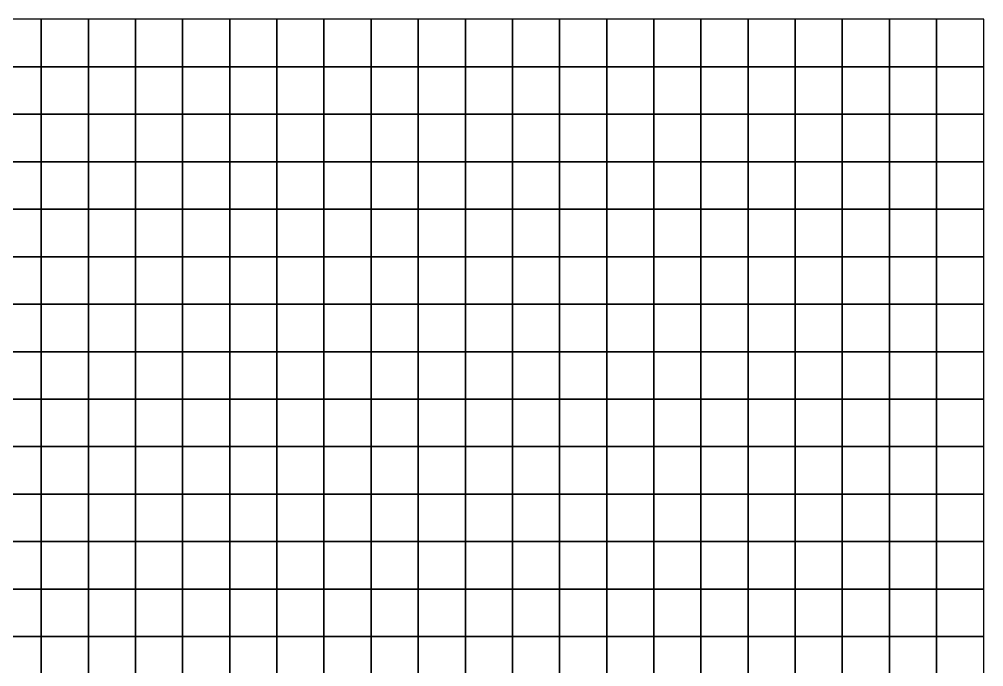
# Model space of a CAD drawing. Header units: metres. Extents: x -5 to 122, y -9 to 115.
# Drawn here: x 81.3 to 122.35, y 87.65 to 115.2 of the extents above; entities that cross this region are included whole.
import ezdxf

# ---------------------------------------------------------------- set-up
doc = ezdxf.new("R2010")
doc.units = ezdxf.units.M
doc.layers.add('terrain', color=7, linetype='Continuous')

msp = doc.modelspace()

# ---------------------------------------------------------------- linework, layer by layer
at = {"layer": 'terrain'}
for points in [[(82.235, 113.18, 1.23), (82.235, 115.2, 1.188), (80.229, 115.2, 1.268), (80.229, 113.18, 1.28)], [(84.241, 113.18, 1.268), (84.241, 115.2, 1.13), (82.235, 115.2, 1.188), (82.235, 113.18, 1.23)], [(86.247, 113.18, 1.005), (86.247, 115.2, 1.165), (84.241, 115.2, 1.13), (84.241, 113.18, 1.268)], [(88.252, 113.18, 0.848), (88.252, 115.2, 1.188), (86.247, 115.2, 1.165), (86.247, 113.18, 1.005)], [(90.258, 113.18, 0.75), (90.258, 115.2, 0.855), (88.252, 115.2, 1.188), (88.252, 113.18, 0.848)], [(92.264, 113.18, 0.715), (92.264, 115.2, 0.705), (90.258, 115.2, 0.855), (90.258, 113.18, 0.75)], [(94.269, 113.18, 0.653), (94.269, 115.2, 0.647), (92.264, 115.2, 0.705), (92.264, 113.18, 0.715)], [(96.275, 113.18, 0.58), (96.275, 115.2, 0.548), (94.269, 115.2, 0.647), (94.269, 113.18, 0.653)], [(98.281, 113.18, 0.548), (98.281, 115.2, 0.5), (96.275, 115.2, 0.548), (96.275, 113.18, 0.58)], [(100.287, 113.18, 0.507), (100.287, 115.2, 0.457), (98.281, 115.2, 0.5), (98.281, 113.18, 0.548)], [(102.292, 113.18, 0.482), (102.292, 115.2, 0.378), (100.287, 115.2, 0.457), (100.287, 113.18, 0.507)], [(104.298, 113.18, 0.43), (104.298, 115.2, 0.33), (102.292, 115.2, 0.378), (102.292, 113.18, 0.482)], [(106.304, 113.18, 0.41), (106.304, 115.2, 0.355), (104.298, 115.2, 0.33), (104.298, 113.18, 0.43)], [(108.31, 113.18, 0.355), (108.31, 115.2, 0.327), (106.304, 115.2, 0.355), (106.304, 113.18, 0.41)], [(110.315, 113.18, 0.285), (110.315, 115.2, 0.238), (108.31, 115.2, 0.327), (108.31, 113.18, 0.355)], [(112.321, 113.18, 0.198), (112.321, 115.2, 0.153), (110.315, 115.2, 0.238), (110.315, 113.18, 0.285)], [(114.327, 113.18, 0.16), (114.327, 115.2, 0.103), (112.321, 115.2, 0.153), (112.321, 113.18, 0.198)], [(116.332, 113.18, 0.123), (116.332, 115.2, 0.077), (114.327, 115.2, 0.103), (114.327, 113.18, 0.16)], [(118.338, 113.18, 0.1), (118.338, 115.2, 0.06), (116.332, 115.2, 0.077), (116.332, 113.18, 0.123)], [(120.344, 113.18, 0.088), (120.344, 115.2, 0.037), (118.338, 115.2, 0.06), (118.338, 113.18, 0.1)], [(122.35, 113.18, 0.062), (122.35, 115.2), (120.344, 115.2, 0.037), (120.344, 113.18, 0.088)], [(82.235, 111.159, 1.32), (82.235, 113.18, 1.23), (80.229, 113.18, 1.28), (80.229, 111.159, 1.327)], [(84.241, 111.159, 1.09), (84.241, 113.18, 1.268), (82.235, 113.18, 1.23), (82.235, 111.159, 1.32)], [(86.247, 111.159, 0.955), (86.247, 113.18, 1.005), (84.241, 113.18, 1.268), (84.241, 111.159, 1.09)], [(88.252, 111.159, 0.853), (88.252, 113.18, 0.848), (86.247, 113.18, 1.005), (86.247, 111.159, 0.955)], [(90.258, 111.159, 0.835), (90.258, 113.18, 0.75), (88.252, 113.18, 0.848), (88.252, 111.159, 0.853)], [(92.264, 111.159, 0.762), (92.264, 113.18, 0.715), (90.258, 113.18, 0.75), (90.258, 111.159, 0.835)], [(94.269, 111.159, 0.735), (94.269, 113.18, 0.653), (92.264, 113.18, 0.715), (92.264, 111.159, 0.762)], [(96.275, 111.159, 0.69), (96.275, 113.18, 0.58), (94.269, 113.18, 0.653), (94.269, 111.159, 0.735)], [(98.281, 111.159, 0.64), (98.281, 113.18, 0.548), (96.275, 113.18, 0.58), (96.275, 111.159, 0.69)], [(100.287, 111.159, 0.605), (100.287, 113.18, 0.507), (98.281, 113.18, 0.548), (98.281, 111.159, 0.64)], [(102.292, 111.159, 0.558), (102.292, 113.18, 0.482), (100.287, 113.18, 0.507), (100.287, 111.159, 0.605)], [(104.298, 111.159, 0.545), (104.298, 113.18, 0.43), (102.292, 113.18, 0.482), (102.292, 111.159, 0.558)], [(106.304, 111.159, 0.47), (106.304, 113.18, 0.41), (104.298, 113.18, 0.43), (104.298, 111.159, 0.545)], [(108.31, 111.159, 0.38), (108.31, 113.18, 0.355), (106.304, 113.18, 0.41), (106.304, 111.159, 0.47)], [(110.315, 111.159, 0.32), (110.315, 113.18, 0.285), (108.31, 113.18, 0.355), (108.31, 111.159, 0.38)], [(112.321, 111.159, 0.287), (112.321, 113.18, 0.198), (110.315, 113.18, 0.285), (110.315, 111.159, 0.32)], [(114.327, 111.159, 0.207), (114.327, 113.18, 0.16), (112.321, 113.18, 0.198), (112.321, 111.159, 0.287)], [(116.332, 111.159, 0.185), (116.332, 113.18, 0.123), (114.327, 113.18, 0.16), (114.327, 111.159, 0.207)], [(118.338, 111.159, 0.143), (118.338, 113.18, 0.1), (116.332, 113.18, 0.123), (116.332, 111.159, 0.185)], [(120.344, 111.159, 0.118), (120.344, 113.18, 0.088), (118.338, 113.18, 0.1), (118.338, 111.159, 0.143)], [(122.35, 111.159, 0.08), (122.35, 113.18, 0.062), (120.344, 113.18, 0.088), (120.344, 111.159, 0.118)], [(82.235, 109.138, 1.15), (82.235, 111.159, 1.32), (80.229, 111.159, 1.327), (80.229, 109.138, 1.423)], [(84.241, 109.138, 1.103), (84.241, 111.159, 1.09), (82.235, 111.159, 1.32), (82.235, 109.138, 1.15)], [(86.247, 109.138, 1.018), (86.247, 111.159, 0.955), (84.241, 111.159, 1.09), (84.241, 109.138, 1.103)], [(88.252, 109.138, 0.938), (88.252, 111.159, 0.853), (86.247, 111.159, 0.955), (86.247, 109.138, 1.018)], [(90.258, 109.138, 0.895), (90.258, 111.159, 0.835), (88.252, 111.159, 0.853), (88.252, 109.138, 0.938)], [(92.264, 109.138, 0.86), (92.264, 111.159, 0.762), (90.258, 111.159, 0.835), (90.258, 109.138, 0.895)], [(94.269, 109.138, 0.808), (94.269, 111.159, 0.735), (92.264, 111.159, 0.762), (92.264, 109.138, 0.86)], [(96.275, 109.138, 0.76), (96.275, 111.159, 0.69), (94.269, 111.159, 0.735), (94.269, 109.138, 0.808)], [(98.281, 109.138, 0.74), (98.281, 111.159, 0.64), (96.275, 111.159, 0.69), (96.275, 109.138, 0.76)], [(100.287, 109.138, 0.702), (100.287, 111.159, 0.605), (98.281, 111.159, 0.64), (98.281, 109.138, 0.74)], [(102.292, 109.138, 0.64), (102.292, 111.159, 0.558), (100.287, 111.159, 0.605), (100.287, 109.138, 0.702)], [(104.298, 109.138, 0.583), (104.298, 111.159, 0.545), (102.292, 111.159, 0.558), (102.292, 109.138, 0.64)], [(106.304, 109.138, 0.488), (106.304, 111.159, 0.47), (104.298, 111.159, 0.545), (104.298, 109.138, 0.583)], [(108.31, 109.138, 0.408), (108.31, 111.159, 0.38), (106.304, 111.159, 0.47), (106.304, 109.138, 0.488)], [(110.315, 109.138, 0.338), (110.315, 111.159, 0.32), (108.31, 111.159, 0.38), (108.31, 109.138, 0.408)], [(112.321, 109.138, 0.335), (112.321, 111.159, 0.287), (110.315, 111.159, 0.32), (110.315, 109.138, 0.338)], [(114.327, 109.138, 0.257), (114.327, 111.159, 0.207), (112.321, 111.159, 0.287), (112.321, 109.138, 0.335)], [(116.332, 109.138, 0.217), (116.332, 111.159, 0.185), (114.327, 111.159, 0.207), (114.327, 109.138, 0.257)], [(118.338, 109.138, 0.162), (118.338, 111.159, 0.143), (116.332, 111.159, 0.185), (116.332, 109.138, 0.217)], [(120.344, 109.138, 0.15), (120.344, 111.159, 0.118), (118.338, 111.159, 0.143), (118.338, 109.138, 0.162)], [(122.35, 109.138, 0.1), (122.35, 111.159, 0.08), (120.344, 111.159, 0.118), (120.344, 109.138, 0.15)], [(82.235, 107.118, 1.23), (82.235, 109.138, 1.15), (80.229, 109.138, 1.423), (80.229, 107.118, 1.293)], [(84.241, 107.118, 1.17), (84.241, 109.138, 1.103), (82.235, 109.138, 1.15), (82.235, 107.118, 1.23)], [(86.247, 107.118, 1.085), (86.247, 109.138, 1.018), (84.241, 109.138, 1.103), (84.241, 107.118, 1.17)], [(88.252, 107.118, 0.997), (88.252, 109.138, 0.938), (86.247, 109.138, 1.018), (86.247, 107.118, 1.085)], [(90.258, 107.118, 0.95), (90.258, 109.138, 0.895), (88.252, 109.138, 0.938), (88.252, 107.118, 0.997)], [(92.264, 107.118, 0.905), (92.264, 109.138, 0.86), (90.258, 109.138, 0.895), (90.258, 107.118, 0.95)], [(94.269, 107.118, 0.84), (94.269, 109.138, 0.808), (92.264, 109.138, 0.86), (92.264, 107.118, 0.905)], [(96.275, 107.118, 0.838), (96.275, 109.138, 0.76), (94.269, 109.138, 0.808), (94.269, 107.118, 0.84)], [(98.281, 107.118, 0.808), (98.281, 109.138, 0.74), (96.275, 109.138, 0.76), (96.275, 107.118, 0.838)], [(100.287, 107.118, 0.738), (100.287, 109.138, 0.702), (98.281, 109.138, 0.74), (98.281, 107.118, 0.808)], [(102.292, 107.118, 0.683), (102.292, 109.138, 0.64), (100.287, 109.138, 0.702), (100.287, 107.118, 0.738)], [(104.298, 107.118, 0.61), (104.298, 109.138, 0.583), (102.292, 109.138, 0.64), (102.292, 107.118, 0.683)], [(106.304, 107.118, 0.533), (106.304, 109.138, 0.488), (104.298, 109.138, 0.583), (104.298, 107.118, 0.61)], [(108.31, 107.118, 0.467), (108.31, 109.138, 0.408), (106.304, 109.138, 0.488), (106.304, 107.118, 0.533)], [(110.315, 107.118, 0.405), (110.315, 109.138, 0.338), (108.31, 109.138, 0.408), (108.31, 107.118, 0.467)], [(112.321, 107.118, 0.395), (112.321, 109.138, 0.335), (110.315, 109.138, 0.338), (110.315, 107.118, 0.405)], [(114.327, 107.118, 0.315), (114.327, 109.138, 0.257), (112.321, 109.138, 0.335), (112.321, 107.118, 0.395)], [(116.332, 107.118, 0.257), (116.332, 109.138, 0.217), (114.327, 109.138, 0.257), (114.327, 107.118, 0.315)], [(118.338, 107.118, 0.198), (118.338, 109.138, 0.162), (116.332, 109.138, 0.217), (116.332, 107.118, 0.257)], [(120.344, 107.118, 0.158), (120.344, 109.138, 0.15), (118.338, 109.138, 0.162), (118.338, 107.118, 0.198)], [(122.35, 107.118, 0.11), (122.35, 109.138, 0.1), (120.344, 109.138, 0.15), (120.344, 107.118, 0.158)], [(82.235, 105.097, 1.275), (82.235, 107.118, 1.23), (80.229, 107.118, 1.293), (80.229, 105.097, 1.32)], [(84.241, 105.097, 1.177), (84.241, 107.118, 1.17), (82.235, 107.118, 1.23), (82.235, 105.097, 1.275)], [(86.247, 105.097, 1.09), (86.247, 107.118, 1.085), (84.241, 107.118, 1.17), (84.241, 105.097, 1.177)], [(88.252, 105.097, 1.073), (88.252, 107.118, 0.997), (86.247, 107.118, 1.085), (86.247, 105.097, 1.09)], [(90.258, 105.097, 0.983), (90.258, 107.118, 0.95), (88.252, 107.118, 0.997), (88.252, 105.097, 1.073)], [(92.264, 105.097, 0.927), (92.264, 107.118, 0.905), (90.258, 107.118, 0.95), (90.258, 105.097, 0.983)], [(94.269, 105.097, 0.865), (94.269, 107.118, 0.84), (92.264, 107.118, 0.905), (92.264, 105.097, 0.927)], [(96.275, 105.097, 0.838), (96.275, 107.118, 0.838), (94.269, 107.118, 0.84), (94.269, 105.097, 0.865)], [(98.281, 105.097, 0.78), (98.281, 107.118, 0.808), (96.275, 107.118, 0.838), (96.275, 105.097, 0.838)], [(100.287, 105.097, 0.728), (100.287, 107.118, 0.738), (98.281, 107.118, 0.808), (98.281, 105.097, 0.78)], [(102.292, 105.097, 0.685), (102.292, 107.118, 0.683), (100.287, 107.118, 0.738), (100.287, 105.097, 0.728)], [(104.298, 105.097, 0.623), (104.298, 107.118, 0.61), (102.292, 107.118, 0.683), (102.292, 105.097, 0.685)], [(106.304, 105.097, 0.568), (106.304, 107.118, 0.533), (104.298, 107.118, 0.61), (104.298, 105.097, 0.623)], [(108.31, 105.097, 0.515), (108.31, 107.118, 0.467), (106.304, 107.118, 0.533), (106.304, 105.097, 0.568)], [(110.315, 105.097, 0.59), (110.315, 107.118, 0.405), (108.31, 107.118, 0.467), (108.31, 105.097, 0.515)], [(112.321, 105.097, 0.605), (112.321, 107.118, 0.395), (110.315, 107.118, 0.405), (110.315, 105.097, 0.59)], [(114.327, 105.097, 0.388), (114.327, 107.118, 0.315), (112.321, 107.118, 0.395), (112.321, 105.097, 0.605)], [(116.332, 105.097, 0.302), (116.332, 107.118, 0.257), (114.327, 107.118, 0.315), (114.327, 105.097, 0.388)], [(118.338, 105.097, 0.232), (118.338, 107.118, 0.198), (116.332, 107.118, 0.257), (116.332, 105.097, 0.302)], [(120.344, 105.097, 0.173), (120.344, 107.118, 0.158), (118.338, 107.118, 0.198), (118.338, 105.097, 0.232)], [(122.35, 105.097, 0.13), (122.35, 107.118, 0.11), (120.344, 107.118, 0.158), (120.344, 105.097, 0.173)], [(82.235, 103.076, 1.215), (82.235, 105.097, 1.275), (80.229, 105.097, 1.32), (80.229, 103.076, 1.222)], [(84.241, 103.076, 1.183), (84.241, 105.097, 1.177), (82.235, 105.097, 1.275), (82.235, 103.076, 1.215)], [(86.247, 103.076, 1.122), (86.247, 105.097, 1.09), (84.241, 105.097, 1.177), (84.241, 103.076, 1.183)], [(88.252, 103.076, 1.055), (88.252, 105.097, 1.073), (86.247, 105.097, 1.09), (86.247, 103.076, 1.122)], [(90.258, 103.076, 1.01), (90.258, 105.097, 0.983), (88.252, 105.097, 1.073), (88.252, 103.076, 1.055)], [(92.264, 103.076, 0.952), (92.264, 105.097, 0.927), (90.258, 105.097, 0.983), (90.258, 103.076, 1.01)], [(94.269, 103.076, 0.893), (94.269, 105.097, 0.865), (92.264, 105.097, 0.927), (92.264, 103.076, 0.952)], [(96.275, 103.076, 0.838), (96.275, 105.097, 0.838), (94.269, 105.097, 0.865), (94.269, 103.076, 0.893)], [(98.281, 103.076, 0.8), (98.281, 105.097, 0.78), (96.275, 105.097, 0.838), (96.275, 103.076, 0.838)], [(100.287, 103.076, 0.732), (100.287, 105.097, 0.728), (98.281, 105.097, 0.78), (98.281, 103.076, 0.8)], [(102.292, 103.076, 0.707), (102.292, 105.097, 0.685), (100.287, 105.097, 0.728), (100.287, 103.076, 0.732)], [(104.298, 103.076, 0.723), (104.298, 105.097, 0.623), (102.292, 105.097, 0.685), (102.292, 103.076, 0.707)], [(106.304, 103.076, 0.728), (106.304, 105.097, 0.568), (104.298, 105.097, 0.623), (104.298, 103.076, 0.723)], [(108.31, 103.076, 0.658), (108.31, 105.097, 0.515), (106.304, 105.097, 0.568), (106.304, 103.076, 0.728)], [(110.315, 103.076, 0.59), (110.315, 105.097, 0.59), (108.31, 105.097, 0.515), (108.31, 103.076, 0.658)], [(112.321, 103.076, 0.603), (112.321, 105.097, 0.605), (110.315, 105.097, 0.59), (110.315, 103.076, 0.59)], [(114.327, 103.076, 0.495), (114.327, 105.097, 0.388), (112.321, 105.097, 0.605), (112.321, 103.076, 0.603)], [(116.332, 103.076, 0.355), (116.332, 105.097, 0.302), (114.327, 105.097, 0.388), (114.327, 103.076, 0.495)], [(118.338, 103.076, 0.29), (118.338, 105.097, 0.232), (116.332, 105.097, 0.302), (116.332, 103.076, 0.355)], [(120.344, 103.076, 0.213), (120.344, 105.097, 0.173), (118.338, 105.097, 0.232), (118.338, 103.076, 0.29)], [(122.35, 103.076, 0.15), (122.35, 105.097, 0.13), (120.344, 105.097, 0.173), (120.344, 103.076, 0.213)], [(82.235, 101.055, 1.225), (82.235, 103.076, 1.215), (80.229, 103.076, 1.222), (80.229, 101.055, 1.65)], [(84.241, 101.055, 1.217), (84.241, 103.076, 1.183), (82.235, 103.076, 1.215), (82.235, 101.055, 1.225)], [(86.247, 101.055, 1.177), (86.247, 103.076, 1.122), (84.241, 103.076, 1.183), (84.241, 101.055, 1.217)], [(88.252, 101.055, 1.1), (88.252, 103.076, 1.055), (86.247, 103.076, 1.122), (86.247, 101.055, 1.177)], [(90.258, 101.055, 1.048), (90.258, 103.076, 1.01), (88.252, 103.076, 1.055), (88.252, 101.055, 1.1)], [(92.264, 101.055, 0.978), (92.264, 103.076, 0.952), (90.258, 103.076, 1.01), (90.258, 101.055, 1.048)], [(94.269, 101.055, 0.927), (94.269, 103.076, 0.893), (92.264, 103.076, 0.952), (92.264, 101.055, 0.978)], [(96.275, 101.055, 0.88), (96.275, 103.076, 0.838), (94.269, 103.076, 0.893), (94.269, 101.055, 0.927)], [(98.281, 101.055, 0.815), (98.281, 103.076, 0.8), (96.275, 103.076, 0.838), (96.275, 101.055, 0.88)], [(100.287, 101.055, 0.768), (100.287, 103.076, 0.732), (98.281, 103.076, 0.8), (98.281, 101.055, 0.815)], [(102.292, 101.055, 0.847), (102.292, 103.076, 0.707), (100.287, 103.076, 0.732), (100.287, 101.055, 0.768)], [(104.298, 101.055, 0.817), (104.298, 103.076, 0.723), (102.292, 103.076, 0.707), (102.292, 101.055, 0.847)], [(106.304, 101.055, 0.707), (106.304, 103.076, 0.728), (104.298, 103.076, 0.723), (104.298, 101.055, 0.817)], [(108.31, 101.055, 0.662), (108.31, 103.076, 0.658), (106.304, 103.076, 0.728), (106.304, 101.055, 0.707)], [(110.315, 101.055, 0.612), (110.315, 103.076, 0.59), (108.31, 103.076, 0.658), (108.31, 101.055, 0.662)], [(112.321, 101.055, 0.583), (112.321, 103.076, 0.603), (110.315, 103.076, 0.59), (110.315, 101.055, 0.612)], [(114.327, 101.055, 0.635), (114.327, 103.076, 0.495), (112.321, 103.076, 0.603), (112.321, 101.055, 0.583)], [(116.332, 101.055, 0.423), (116.332, 103.076, 0.355), (114.327, 103.076, 0.495), (114.327, 101.055, 0.635)], [(118.338, 101.055, 0.327), (118.338, 103.076, 0.29), (116.332, 103.076, 0.355), (116.332, 101.055, 0.423)], [(120.344, 101.055, 0.262), (120.344, 103.076, 0.213), (118.338, 103.076, 0.29), (118.338, 101.055, 0.327)], [(122.35, 101.055, 0.185), (122.35, 103.076, 0.15), (120.344, 103.076, 0.213), (120.344, 101.055, 0.262)], [(82.235, 99.035, 1.245), (82.235, 101.055, 1.225), (80.229, 101.055, 1.65), (80.229, 99.035, 1.455)], [(84.241, 99.035, 1.247), (84.241, 101.055, 1.217), (82.235, 101.055, 1.225), (82.235, 99.035, 1.245)], [(86.247, 99.035, 1.248), (86.247, 101.055, 1.177), (84.241, 101.055, 1.217), (84.241, 99.035, 1.247)], [(88.252, 99.035, 1.17), (88.252, 101.055, 1.1), (86.247, 101.055, 1.177), (86.247, 99.035, 1.248)], [(90.258, 99.035, 1.105), (90.258, 101.055, 1.048), (88.252, 101.055, 1.1), (88.252, 99.035, 1.17)], [(92.264, 99.035, 1.015), (92.264, 101.055, 0.978), (90.258, 101.055, 1.048), (90.258, 99.035, 1.105)], [(94.269, 99.035, 0.975), (94.269, 101.055, 0.927), (92.264, 101.055, 0.978), (92.264, 99.035, 1.015)], [(96.275, 99.035, 0.925), (96.275, 101.055, 0.88), (94.269, 101.055, 0.927), (94.269, 99.035, 0.975)], [(98.281, 99.035, 0.957), (98.281, 101.055, 0.815), (96.275, 101.055, 0.88), (96.275, 99.035, 0.925)], [(100.287, 99.035, 0.963), (100.287, 101.055, 0.768), (98.281, 101.055, 0.815), (98.281, 99.035, 0.957)], [(102.292, 99.035, 0.817), (102.292, 101.055, 0.847), (100.287, 101.055, 0.768), (100.287, 99.035, 0.963)], [(104.298, 99.035, 0.75), (104.298, 101.055, 0.817), (102.292, 101.055, 0.847), (102.292, 99.035, 0.817)], [(106.304, 99.035, 0.702), (106.304, 101.055, 0.707), (104.298, 101.055, 0.817), (104.298, 99.035, 0.75)], [(108.31, 99.035, 0.67), (108.31, 101.055, 0.662), (106.304, 101.055, 0.707), (106.304, 99.035, 0.702)], [(110.315, 99.035, 0.643), (110.315, 101.055, 0.612), (108.31, 101.055, 0.662), (108.31, 99.035, 0.67)], [(112.321, 99.035, 0.605), (112.321, 101.055, 0.583), (110.315, 101.055, 0.612), (110.315, 99.035, 0.643)], [(114.327, 99.035, 0.548), (114.327, 101.055, 0.635), (112.321, 101.055, 0.583), (112.321, 99.035, 0.605)], [(116.332, 99.035, 0.497), (116.332, 101.055, 0.423), (114.327, 101.055, 0.635), (114.327, 99.035, 0.548)], [(118.338, 99.035, 0.37), (118.338, 101.055, 0.327), (116.332, 101.055, 0.423), (116.332, 99.035, 0.497)], [(120.344, 99.035, 0.277), (120.344, 101.055, 0.262), (118.338, 101.055, 0.327), (118.338, 99.035, 0.37)], [(122.35, 99.035, 0.195), (122.35, 101.055, 0.185), (120.344, 101.055, 0.262), (120.344, 99.035, 0.277)], [(82.235, 97.014, 1.26), (82.235, 99.035, 1.245), (80.229, 99.035, 1.455), (80.229, 97.014, 1.24)], [(84.241, 97.014, 1.31), (84.241, 99.035, 1.247), (82.235, 99.035, 1.245), (82.235, 97.014, 1.26)], [(86.247, 97.014, 1.28), (86.247, 99.035, 1.248), (84.241, 99.035, 1.247), (84.241, 97.014, 1.31)], [(88.252, 97.014, 1.213), (88.252, 99.035, 1.17), (86.247, 99.035, 1.248), (86.247, 97.014, 1.28)], [(90.258, 97.014, 1.128), (90.258, 99.035, 1.105), (88.252, 99.035, 1.17), (88.252, 97.014, 1.213)], [(92.264, 97.014, 1.073), (92.264, 99.035, 1.015), (90.258, 99.035, 1.105), (90.258, 97.014, 1.128)], [(94.269, 97.014, 1.113), (94.269, 99.035, 0.975), (92.264, 99.035, 1.015), (92.264, 97.014, 1.073)], [(96.275, 97.014, 1.113), (96.275, 99.035, 0.925), (94.269, 99.035, 0.975), (94.269, 97.014, 1.113)], [(98.281, 97.014, 0.942), (98.281, 99.035, 0.957), (96.275, 99.035, 0.925), (96.275, 97.014, 1.113)], [(100.287, 97.014, 0.893), (100.287, 99.035, 0.963), (98.281, 99.035, 0.957), (98.281, 97.014, 0.942)], [(102.292, 97.014, 0.835), (102.292, 99.035, 0.817), (100.287, 99.035, 0.963), (100.287, 97.014, 0.893)], [(104.298, 97.014, 0.775), (104.298, 99.035, 0.75), (102.292, 99.035, 0.817), (102.292, 97.014, 0.835)], [(106.304, 97.014, 0.702), (106.304, 99.035, 0.702), (104.298, 99.035, 0.75), (104.298, 97.014, 0.775)], [(108.31, 97.014, 0.668), (108.31, 99.035, 0.67), (106.304, 99.035, 0.702), (106.304, 97.014, 0.702)], [(110.315, 97.014, 0.64), (110.315, 99.035, 0.643), (108.31, 99.035, 0.67), (108.31, 97.014, 0.668)], [(112.321, 97.014, 0.615), (112.321, 99.035, 0.605), (110.315, 99.035, 0.643), (110.315, 97.014, 0.64)], [(114.327, 97.014, 0.533), (114.327, 99.035, 0.548), (112.321, 99.035, 0.605), (112.321, 97.014, 0.615)], [(116.332, 97.014, 0.55), (116.332, 99.035, 0.497), (114.327, 99.035, 0.548), (114.327, 97.014, 0.533)], [(118.338, 97.014, 0.362), (118.338, 99.035, 0.37), (116.332, 99.035, 0.497), (116.332, 97.014, 0.55)], [(120.344, 97.014, 0.312), (120.344, 99.035, 0.277), (118.338, 99.035, 0.37), (118.338, 97.014, 0.362)], [(122.35, 97.014, 0.238), (122.35, 99.035, 0.195), (120.344, 99.035, 0.277), (120.344, 97.014, 0.312)], [(82.235, 94.993, 1.36), (82.235, 97.014, 1.26), (80.229, 97.014, 1.24), (80.229, 94.993, 1.34)], [(84.241, 94.993, 1.33), (84.241, 97.014, 1.31), (82.235, 97.014, 1.26), (82.235, 94.993, 1.36)], [(86.247, 94.993, 1.262), (86.247, 97.014, 1.28), (84.241, 97.014, 1.31), (84.241, 94.993, 1.33)], [(88.252, 94.993, 1.245), (88.252, 97.014, 1.213), (86.247, 97.014, 1.28), (86.247, 94.993, 1.262)], [(90.258, 94.993, 1.222), (90.258, 97.014, 1.128), (88.252, 97.014, 1.213), (88.252, 94.993, 1.245)], [(92.264, 94.993, 1.243), (92.264, 97.014, 1.073), (90.258, 97.014, 1.128), (90.258, 94.993, 1.222)], [(94.269, 94.993, 1.097), (94.269, 97.014, 1.113), (92.264, 97.014, 1.073), (92.264, 94.993, 1.243)], [(96.275, 94.993, 1.05), (96.275, 97.014, 1.113), (94.269, 97.014, 1.113), (94.269, 94.993, 1.097)], [(98.281, 94.993, 0.987), (98.281, 97.014, 0.942), (96.275, 97.014, 1.113), (96.275, 94.993, 1.05)], [(100.287, 94.993, 0.908), (100.287, 97.014, 0.893), (98.281, 97.014, 0.942), (98.281, 94.993, 0.987)], [(102.292, 94.993, 0.845), (102.292, 97.014, 0.835), (100.287, 97.014, 0.893), (100.287, 94.993, 0.908)], [(104.298, 94.993, 0.783), (104.298, 97.014, 0.775), (102.292, 97.014, 0.835), (102.292, 94.993, 0.845)], [(106.304, 94.993, 0.725), (106.304, 97.014, 0.702), (104.298, 97.014, 0.775), (104.298, 94.993, 0.783)], [(108.31, 94.993, 0.673), (108.31, 97.014, 0.668), (106.304, 97.014, 0.702), (106.304, 94.993, 0.725)], [(110.315, 94.993, 0.637), (110.315, 97.014, 0.64), (108.31, 97.014, 0.668), (108.31, 94.993, 0.673)], [(112.321, 94.993, 0.595), (112.321, 97.014, 0.615), (110.315, 97.014, 0.64), (110.315, 94.993, 0.637)], [(114.327, 94.993, 0.533), (114.327, 97.014, 0.533), (112.321, 97.014, 0.615), (112.321, 94.993, 0.595)], [(116.332, 94.993, 0.495), (116.332, 97.014, 0.55), (114.327, 97.014, 0.533), (114.327, 94.993, 0.533)], [(118.338, 94.993, 0.438), (118.338, 97.014, 0.362), (116.332, 97.014, 0.55), (116.332, 94.993, 0.495)], [(120.344, 94.993, 0.312), (120.344, 97.014, 0.312), (118.338, 97.014, 0.362), (118.338, 94.993, 0.438)], [(122.35, 94.993, 0.24), (122.35, 97.014, 0.238), (120.344, 97.014, 0.312), (120.344, 94.993, 0.312)], [(82.235, 92.973, 1.38), (82.235, 94.993, 1.36), (80.229, 94.993, 1.34), (80.229, 92.973, 1.435)], [(84.241, 92.973, 1.372), (84.241, 94.993, 1.33), (82.235, 94.993, 1.36), (82.235, 92.973, 1.38)], [(86.247, 92.973, 1.393), (86.247, 94.993, 1.262), (84.241, 94.993, 1.33), (84.241, 92.973, 1.372)], [(88.252, 92.973, 1.408), (88.252, 94.993, 1.245), (86.247, 94.993, 1.262), (86.247, 92.973, 1.393)], [(90.258, 92.973, 1.228), (90.258, 94.993, 1.222), (88.252, 94.993, 1.245), (88.252, 92.973, 1.408)], [(92.264, 92.973, 1.177), (92.264, 94.993, 1.243), (90.258, 94.993, 1.222), (90.258, 92.973, 1.228)], [(94.269, 92.973, 1.137), (94.269, 94.993, 1.097), (92.264, 94.993, 1.243), (92.264, 92.973, 1.177)], [(96.275, 92.973, 1.08), (96.275, 94.993, 1.05), (94.269, 94.993, 1.097), (94.269, 92.973, 1.137)], [(98.281, 92.973, 1), (98.281, 94.993, 0.987), (96.275, 94.993, 1.05), (96.275, 92.973, 1.08)], [(100.287, 92.973, 0.94), (100.287, 94.993, 0.908), (98.281, 94.993, 0.987), (98.281, 92.973, 1)], [(102.292, 92.973, 0.865), (102.292, 94.993, 0.845), (100.287, 94.993, 0.908), (100.287, 92.973, 0.94)], [(104.298, 92.973, 0.812), (104.298, 94.993, 0.783), (102.292, 94.993, 0.845), (102.292, 92.973, 0.865)], [(106.304, 92.973, 0.757), (106.304, 94.993, 0.725), (104.298, 94.993, 0.783), (104.298, 92.973, 0.812)], [(108.31, 92.973, 0.698), (108.31, 94.993, 0.673), (106.304, 94.993, 0.725), (106.304, 92.973, 0.757)], [(110.315, 92.973, 0.665), (110.315, 94.993, 0.637), (108.31, 94.993, 0.673), (108.31, 92.973, 0.698)], [(112.321, 92.973, 0.607), (112.321, 94.993, 0.595), (110.315, 94.993, 0.637), (110.315, 92.973, 0.665)], [(114.327, 92.973, 0.567), (114.327, 94.993, 0.533), (112.321, 94.993, 0.595), (112.321, 92.973, 0.607)], [(116.332, 92.973, 0.558), (116.332, 94.993, 0.495), (114.327, 94.993, 0.533), (114.327, 92.973, 0.567)], [(118.338, 92.973, 0.595), (118.338, 94.993, 0.438), (116.332, 94.993, 0.495), (116.332, 92.973, 0.558)], [(120.344, 92.973, 0.327), (120.344, 94.993, 0.312), (118.338, 94.993, 0.438), (118.338, 92.973, 0.595)], [(122.35, 92.973, 0.255), (122.35, 94.993, 0.24), (120.344, 94.993, 0.312), (120.344, 92.973, 0.327)], [(82.235, 90.952, 1.51), (82.235, 92.973, 1.38), (80.229, 92.973, 1.435), (80.229, 90.952, 1.565)], [(84.241, 90.952, 1.558), (84.241, 92.973, 1.372), (82.235, 92.973, 1.38), (82.235, 90.952, 1.51)], [(86.247, 90.952, 1.38), (86.247, 92.973, 1.393), (84.241, 92.973, 1.372), (84.241, 90.952, 1.558)], [(88.252, 90.952, 1.357), (88.252, 92.973, 1.408), (86.247, 92.973, 1.393), (86.247, 90.952, 1.38)], [(90.258, 90.952, 1.268), (90.258, 92.973, 1.228), (88.252, 92.973, 1.408), (88.252, 90.952, 1.357)], [(92.264, 90.952, 1.177), (92.264, 92.973, 1.177), (90.258, 92.973, 1.228), (90.258, 90.952, 1.268)], [(94.269, 90.952, 1.12), (94.269, 92.973, 1.137), (92.264, 92.973, 1.177), (92.264, 90.952, 1.177)], [(96.275, 90.952, 1.075), (96.275, 92.973, 1.08), (94.269, 92.973, 1.137), (94.269, 90.952, 1.12)], [(98.281, 90.952, 1.012), (98.281, 92.973, 1), (96.275, 92.973, 1.08), (96.275, 90.952, 1.075)], [(100.287, 90.952, 0.963), (100.287, 92.973, 0.94), (98.281, 92.973, 1), (98.281, 90.952, 1.012)], [(102.292, 90.952, 0.9), (102.292, 92.973, 0.865), (100.287, 92.973, 0.94), (100.287, 90.952, 0.963)], [(104.298, 90.952, 0.845), (104.298, 92.973, 0.812), (102.292, 92.973, 0.865), (102.292, 90.952, 0.9)], [(106.304, 90.952, 0.78), (106.304, 92.973, 0.757), (104.298, 92.973, 0.812), (104.298, 90.952, 0.845)], [(108.31, 90.952, 0.717), (108.31, 92.973, 0.698), (106.304, 92.973, 0.757), (106.304, 90.952, 0.78)], [(110.315, 90.952, 0.67), (110.315, 92.973, 0.665), (108.31, 92.973, 0.698), (108.31, 90.952, 0.717)], [(112.321, 90.952, 0.623), (112.321, 92.973, 0.607), (110.315, 92.973, 0.665), (110.315, 90.952, 0.67)], [(114.327, 90.952, 0.603), (114.327, 92.973, 0.567), (112.321, 92.973, 0.607), (112.321, 90.952, 0.623)], [(116.332, 90.952, 0.6), (116.332, 92.973, 0.558), (114.327, 92.973, 0.567), (114.327, 90.952, 0.603)], [(118.338, 90.952, 0.54), (118.338, 92.973, 0.595), (116.332, 92.973, 0.558), (116.332, 90.952, 0.6)], [(120.344, 90.952, 0.403), (120.344, 92.973, 0.327), (118.338, 92.973, 0.595), (118.338, 90.952, 0.54)], [(122.35, 90.952, 0.28), (122.35, 92.973, 0.255), (120.344, 92.973, 0.327), (120.344, 90.952, 0.403)], [(82.235, 88.931, 1.575), (82.235, 90.952, 1.51), (80.229, 90.952, 1.565), (80.229, 88.931, 1.715)], [(84.241, 88.931, 1.465), (84.241, 90.952, 1.558), (82.235, 90.952, 1.51), (82.235, 88.931, 1.575)], [(86.247, 88.931, 1.425), (86.247, 90.952, 1.38), (84.241, 90.952, 1.558), (84.241, 88.931, 1.465)], [(88.252, 88.931, 1.345), (88.252, 90.952, 1.357), (86.247, 90.952, 1.38), (86.247, 88.931, 1.425)], [(90.258, 88.931, 1.263), (90.258, 90.952, 1.268), (88.252, 90.952, 1.357), (88.252, 88.931, 1.345)], [(92.264, 88.931, 1.202), (92.264, 90.952, 1.177), (90.258, 90.952, 1.268), (90.258, 88.931, 1.263)], [(94.269, 88.931, 1.143), (94.269, 90.952, 1.12), (92.264, 90.952, 1.177), (92.264, 88.931, 1.202)], [(96.275, 88.931, 1.1), (96.275, 90.952, 1.075), (94.269, 90.952, 1.12), (94.269, 88.931, 1.143)], [(98.281, 88.931, 1.052), (98.281, 90.952, 1.012), (96.275, 90.952, 1.075), (96.275, 88.931, 1.1)], [(100.287, 88.931, 1.003), (100.287, 90.952, 0.963), (98.281, 90.952, 1.012), (98.281, 88.931, 1.052)], [(102.292, 88.931, 0.94), (102.292, 90.952, 0.9), (100.287, 90.952, 0.963), (100.287, 88.931, 1.003)], [(104.298, 88.931, 0.905), (104.298, 90.952, 0.845), (102.292, 90.952, 0.9), (102.292, 88.931, 0.94)], [(106.304, 88.931, 0.827), (106.304, 90.952, 0.78), (104.298, 90.952, 0.845), (104.298, 88.931, 0.905)], [(108.31, 88.931, 0.755), (108.31, 90.952, 0.717), (106.304, 90.952, 0.78), (106.304, 88.931, 0.827)], [(110.315, 88.931, 0.702), (110.315, 90.952, 0.67), (108.31, 90.952, 0.717), (108.31, 88.931, 0.755)], [(112.321, 88.931, 0.65), (112.321, 90.952, 0.623), (110.315, 90.952, 0.67), (110.315, 88.931, 0.702)], [(114.327, 88.931, 0.635), (114.327, 90.952, 0.603), (112.321, 90.952, 0.623), (112.321, 88.931, 0.65)], [(116.332, 88.931, 0.62), (116.332, 90.952, 0.6), (114.327, 90.952, 0.603), (114.327, 88.931, 0.635)], [(118.338, 88.931, 0.58), (118.338, 90.952, 0.54), (116.332, 90.952, 0.6), (116.332, 88.931, 0.62)], [(120.344, 88.931, 0.61), (120.344, 90.952, 0.403), (118.338, 90.952, 0.54), (118.338, 88.931, 0.58)], [(122.35, 88.931, 0.363), (122.35, 90.952, 0.28), (120.344, 90.952, 0.403), (120.344, 88.931, 0.61)], [(82.235, 86.911, 1.56), (82.235, 88.931, 1.575), (80.229, 88.931, 1.715), (80.229, 86.911, 1.645)], [(84.241, 86.911, 1.493), (84.241, 88.931, 1.465), (82.235, 88.931, 1.575), (82.235, 86.911, 1.56)], [(86.247, 86.911, 1.42), (86.247, 88.931, 1.425), (84.241, 88.931, 1.465), (84.241, 86.911, 1.493)], [(88.252, 86.911, 1.335), (88.252, 88.931, 1.345), (86.247, 88.931, 1.425), (86.247, 86.911, 1.42)], [(90.258, 86.911, 1.287), (90.258, 88.931, 1.263), (88.252, 88.931, 1.345), (88.252, 86.911, 1.335)], [(92.264, 86.911, 1.255), (92.264, 88.931, 1.202), (90.258, 88.931, 1.263), (90.258, 86.911, 1.287)], [(94.269, 86.911, 1.168), (94.269, 88.931, 1.143), (92.264, 88.931, 1.202), (92.264, 86.911, 1.255)], [(96.275, 86.911, 1.11), (96.275, 88.931, 1.1), (94.269, 88.931, 1.143), (94.269, 86.911, 1.168)], [(98.281, 86.911, 1.07), (98.281, 88.931, 1.052), (96.275, 88.931, 1.1), (96.275, 86.911, 1.11)], [(100.287, 86.911, 1.03), (100.287, 88.931, 1.003), (98.281, 88.931, 1.052), (98.281, 86.911, 1.07)], [(102.292, 86.911, 1), (102.292, 88.931, 0.94), (100.287, 88.931, 1.003), (100.287, 86.911, 1.03)], [(104.298, 86.911, 0.94), (104.298, 88.931, 0.905), (102.292, 88.931, 0.94), (102.292, 86.911, 1)], [(106.304, 86.911, 0.848), (106.304, 88.931, 0.827), (104.298, 88.931, 0.905), (104.298, 86.911, 0.94)], [(108.31, 86.911, 0.785), (108.31, 88.931, 0.755), (106.304, 88.931, 0.827), (106.304, 86.911, 0.848)], [(110.315, 86.911, 0.725), (110.315, 88.931, 0.702), (108.31, 88.931, 0.755), (108.31, 86.911, 0.785)], [(112.321, 86.911, 0.675), (112.321, 88.931, 0.65), (110.315, 88.931, 0.702), (110.315, 86.911, 0.725)], [(114.327, 86.911, 0.637), (114.327, 88.931, 0.635), (112.321, 88.931, 0.65), (112.321, 86.911, 0.675)], [(116.332, 86.911, 0.623), (116.332, 88.931, 0.62), (114.327, 88.931, 0.635), (114.327, 86.911, 0.637)], [(118.338, 86.911, 0.62), (118.338, 88.931, 0.58), (116.332, 88.931, 0.62), (116.332, 86.911, 0.623)], [(120.344, 86.911, 0.575), (120.344, 88.931, 0.61), (118.338, 88.931, 0.58), (118.338, 86.911, 0.62)], [(122.35, 86.911, 0.478), (122.35, 88.931, 0.363), (120.344, 88.931, 0.61), (120.344, 86.911, 0.575)]]:
    msp.add_3dface(points, dxfattribs=at)

doc.saveas('drawing.dxf')
